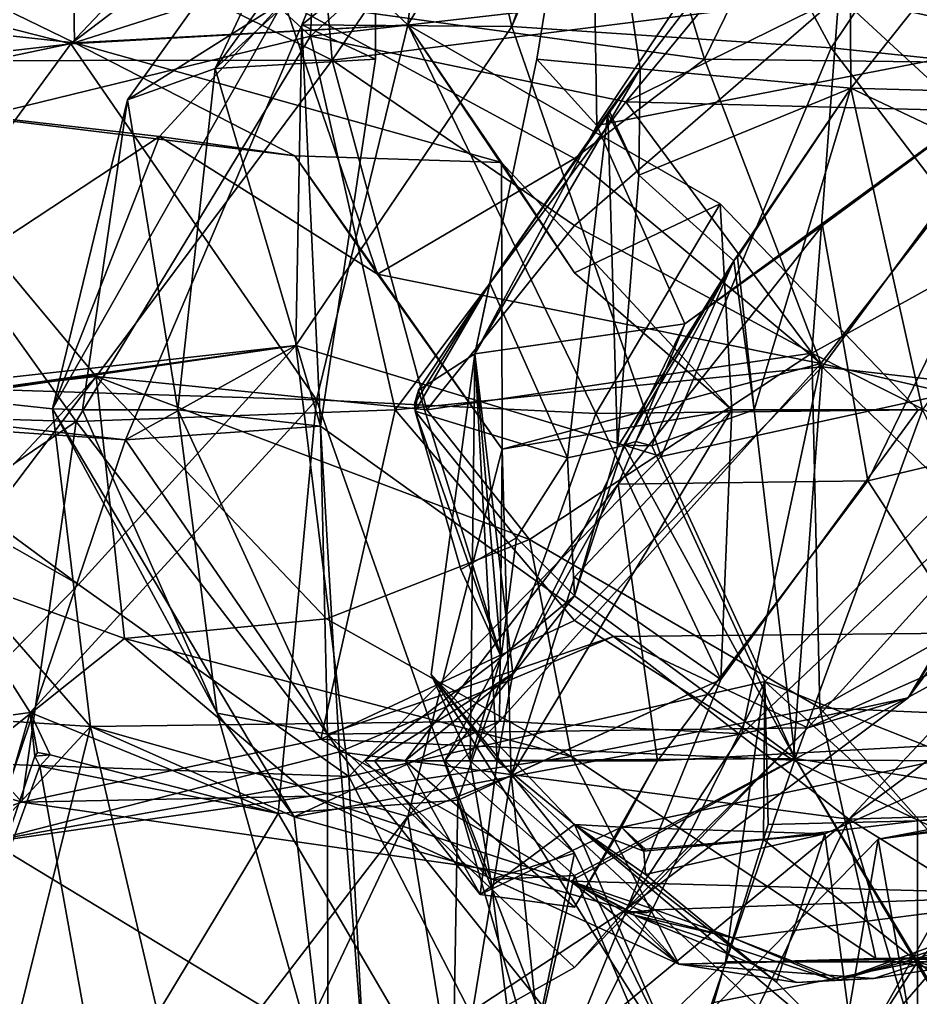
# Model space of a CAD drawing. Extents: x 290083 to 295691, y 4553739 to 4561622.
# Drawn here: x 293974.38 to 294020.14, y 4558752.36 to 4558802.02 of the extents above; entities that cross this region are included whole.
import ezdxf

# ---------------------------------------------------------------- set-up
doc = ezdxf.new("R2010")
doc.units = 0
doc.layers.add('Au_ppm_Pref_-_0_3', color=7, linetype='CONTINUOUS')

msp = doc.modelspace()

# ---------------------------------------------------------------- linework, layer by layer
at = {"layer": 'Au_ppm_Pref_-_0_3'}
for points in [[(294030.363, 4558821.799, 1903.126), (294029.366, 4558800.326, 1906.425), (294016.461, 4558815.319, 1906.435)], [(293976.902, 4558817.831, 1879.187), (293996.24, 4558820.327, 1876.169), (293994.097, 4558801.756, 1876.955)], [(293997.429, 4558807.293, 1870.887), (293994.097, 4558801.756, 1876.955), (293996.24, 4558820.327, 1876.169)], [(293988.574, 4558819.819, 1833.927), (293990.269, 4558799.95, 1831.507), (293977.379, 4558806.369, 1833.133)], [(294002.399, 4558817.839, 1829.362), (293990.269, 4558799.95, 1831.507), (293988.574, 4558819.819, 1833.927)], [(293964.931, 4558819.397, 1833.508), (293977.379, 4558806.369, 1833.133), (293964.91, 4558799.921, 1831.807)], [(294028.623, 4558801.486, 1846.711), (294028.025, 4558818.726, 1852.907), (294016.509, 4558815.76, 1847.192)], [(293977.379, 4558812.044, 1807.484), (293964.032, 4558818.328, 1811.153), (293967.107, 4558795.792, 1808.059)], [(293989.154, 4558801.173, 1804.548), (293989.94, 4558818.413, 1811.376), (293977.379, 4558812.044, 1807.484)], [(293989.94, 4558818.413, 1811.376), (293989.154, 4558801.173, 1804.548), (294002.577, 4558813.276, 1807.073)], [(294015.611, 4558800.573, 1935.651), (294006.325, 4558817.831, 1934.453), (294027.589, 4558818.456, 1936.852)], [(294027.589, 4558818.456, 1936.852), (294038.663, 4558798.163, 1934.81), (294015.611, 4558800.573, 1935.651)], [(293977.177, 4558800.832, 1883.46), (293964.779, 4558806.861, 1879.109), (293976.902, 4558817.831, 1879.187)], [(293977.177, 4558800.832, 1883.46), (293976.902, 4558817.831, 1879.187), (293994.097, 4558801.756, 1876.955)], [(294002.399, 4558817.839, 1829.362), (294015.999, 4558803.228, 1831.182), (293990.269, 4558799.95, 1831.507)], [(293995.507, 4558817.831, 1930.281), (294006.325, 4558817.831, 1934.453), (293999.38, 4558801.669, 1931.277)], [(294003.693, 4558813.835, 1924.684), (293995.507, 4558817.831, 1930.281), (293999.38, 4558801.669, 1931.277)], [(293999.38, 4558801.669, 1931.277), (294006.325, 4558817.831, 1934.453), (294015.611, 4558800.573, 1935.651)], [(294005.132, 4558813.295, 1900.997), (294009.173, 4558800.013, 1897.754), (294017.751, 4558817.601, 1895.022)], [(294017.751, 4558817.601, 1895.022), (294009.173, 4558800.013, 1897.754), (294026.964, 4558799.786, 1894.192)], [(294017.751, 4558817.601, 1895.022), (294026.964, 4558799.786, 1894.192), (294021.915, 4558815.344, 1887.862)], [(294003.378, 4558816.698, 1853.069), (294005.909, 4558799.509, 1858.448), (294000.657, 4558800.013, 1853.069)], [(294003.378, 4558816.698, 1853.069), (294000.657, 4558800.013, 1853.069), (294003.706, 4558796.632, 1848.789)], [(294003.378, 4558816.698, 1853.069), (294016.52, 4558813.402, 1858.166), (294005.909, 4558799.509, 1858.448)], [(294003.378, 4558816.698, 1853.069), (294003.706, 4558796.632, 1848.789), (294016.509, 4558815.76, 1847.192)], [(293992.463, 4558810.824, 1917.238), (293984.326, 4558799.539, 1913.063), (294002.477, 4558816.12, 1912.576)], [(294002.477, 4558816.12, 1912.576), (293984.326, 4558799.539, 1913.063), (293990.695, 4558813.124, 1906.741)], [(294016.509, 4558815.76, 1847.192), (294003.706, 4558796.632, 1848.789), (294028.623, 4558801.486, 1846.711)], [(294029.314, 4558816.008, 1924.832), (294013.255, 4558810.526, 1918.454), (294029.418, 4558801.53, 1918.445)], [(294029.366, 4558800.326, 1906.425), (294024.154, 4558804.446, 1912.463), (294016.461, 4558815.319, 1906.435)], [(294003.693, 4558813.835, 1924.684), (293999.38, 4558801.669, 1931.277), (293988.721, 4558801.755, 1924.331)], [(294003.693, 4558813.835, 1924.684), (293988.721, 4558801.755, 1924.331), (293992.463, 4558810.824, 1917.238)], [(294005.132, 4558813.295, 1900.997), (293987.809, 4558802.958, 1899.522), (294009.173, 4558800.013, 1897.754)], [(294018.843, 4558804.571, 1805.555), (294002.577, 4558813.276, 1807.073), (293989.154, 4558801.173, 1804.548)], [(294016.602, 4558798.535, 1864.549), (294005.909, 4558799.509, 1858.448), (294016.52, 4558813.402, 1858.166)], [(294015.999, 4558803.228, 1831.182), (294027.775, 4558813.569, 1827.891), (294036.862, 4558798.655, 1829.072)], [(294016.602, 4558798.535, 1864.549), (294016.52, 4558813.402, 1858.166), (294027.775, 4558812.587, 1863.2)], [(293979.86, 4558797.934, 1906.111), (293990.695, 4558813.124, 1906.741), (293984.326, 4558799.539, 1913.063)], [(293979.86, 4558797.934, 1906.111), (293987.809, 4558802.958, 1899.522), (293990.695, 4558813.124, 1906.741)], [(294038.103, 4558797.009, 1806.28), (294027.775, 4558812.783, 1807.237), (294018.843, 4558804.571, 1805.555)], [(294040.404, 4558797.866, 1864.517), (294016.602, 4558798.535, 1864.549), (294027.775, 4558812.587, 1863.2)], [(293967.107, 4558795.792, 1808.059), (293989.154, 4558801.173, 1804.548), (293977.379, 4558812.044, 1807.484)], [(293992.463, 4558810.824, 1917.238), (293992.458, 4558800.013, 1918.402), (293984.326, 4558799.539, 1913.063)], [(293992.463, 4558810.824, 1917.238), (293988.721, 4558801.755, 1924.331), (293992.458, 4558800.013, 1918.402)], [(293976.99, 4558800.792, 1871.361), (293997.429, 4558807.293, 1870.887), (293989.978, 4558810.657, 1868.496)], [(293976.99, 4558800.792, 1871.361), (293989.978, 4558810.657, 1868.496), (293984.106, 4558808.317, 1864.948)], [(294013.255, 4558810.526, 1918.454), (294024.154, 4558804.446, 1912.463), (294029.418, 4558801.53, 1918.445)], [(294018.843, 4558804.571, 1805.555), (294005.171, 4558797.845, 1801.561), (294015.176, 4558809.973, 1802.235)], [(294015.176, 4558809.973, 1802.235), (294005.171, 4558797.845, 1801.561), (294024.69, 4558797.336, 1801.962)], [(294018.843, 4558804.571, 1805.555), (294015.176, 4558809.973, 1802.235), (294024.69, 4558797.336, 1801.962)], [(293976.99, 4558800.792, 1871.361), (293984.106, 4558808.317, 1864.948), (293965.335, 4558803.759, 1865.254)], [(293976.99, 4558800.792, 1871.361), (293994.097, 4558801.756, 1876.955), (293997.429, 4558807.293, 1870.887)], [(293977.177, 4558800.832, 1883.46), (293949.327, 4558803.894, 1883.129), (293964.779, 4558806.861, 1879.109)], [(293964.91, 4558799.921, 1831.807), (293977.379, 4558806.369, 1833.133), (293990.269, 4558799.95, 1831.507)], [(294005.171, 4558797.845, 1801.561), (294018.843, 4558804.571, 1805.555), (293989.154, 4558801.173, 1804.548)], [(294024.69, 4558797.336, 1801.962), (294038.103, 4558797.009, 1806.28), (294018.843, 4558804.571, 1805.555)], [(293964.042, 4558798.076, 1888.805), (293949.327, 4558803.894, 1883.129), (293977.177, 4558800.832, 1883.46)], [(293976.99, 4558800.792, 1871.361), (293965.335, 4558803.759, 1865.254), (293952.778, 4558797.99, 1869.931)], [(293979.86, 4558797.934, 1906.111), (293976.051, 4558782.249, 1900.792), (293987.809, 4558802.958, 1899.522)], [(293987.809, 4558802.958, 1899.522), (293976.051, 4558782.249, 1900.792), (293981.492, 4558796.076, 1895.271)], [(293981.492, 4558796.076, 1895.271), (293992.571, 4558789.082, 1893.571), (293987.809, 4558802.958, 1899.522)], [(293992.571, 4558789.082, 1893.571), (294002.577, 4558794.968, 1896.326), (293987.809, 4558802.958, 1899.522)], [(294002.577, 4558794.968, 1896.326), (294009.173, 4558800.013, 1897.754), (293987.809, 4558802.958, 1899.522)], [(294015.999, 4558803.228, 1831.182), (294002.577, 4558791.552, 1832.431), (293990.269, 4558799.95, 1831.507)], [(294002.577, 4558791.552, 1832.431), (294015.999, 4558803.228, 1831.182), (294014.627, 4558785.07, 1832.767)], [(294015.999, 4558803.228, 1831.182), (294027.775, 4558792.347, 1832.696), (294014.627, 4558785.07, 1832.767)], [(294036.862, 4558798.655, 1829.072), (294027.775, 4558792.347, 1832.696), (294015.999, 4558803.228, 1831.182)], [(293976.99, 4558800.792, 1871.361), (293989.459, 4558782.708, 1870.657), (293994.097, 4558801.756, 1876.955)], [(293998.864, 4558794.762, 1882.766), (293977.177, 4558800.832, 1883.46), (293994.097, 4558801.756, 1876.955)], [(293988.42, 4558785.47, 1932.078), (293979.771, 4558780.672, 1925.382), (293988.721, 4558801.755, 1924.331)], [(293988.721, 4558801.755, 1924.331), (293979.771, 4558780.672, 1925.382), (293989.675, 4558781.372, 1918.7)], [(293988.42, 4558785.47, 1932.078), (293988.721, 4558801.755, 1924.331), (293999.38, 4558801.669, 1931.277)], [(293988.721, 4558801.755, 1924.331), (293989.675, 4558781.372, 1918.7), (293992.458, 4558800.013, 1918.402)], [(293989.459, 4558782.708, 1870.657), (294003.659, 4558782.012, 1874.497), (293994.097, 4558801.756, 1876.955)], [(293998.864, 4558794.762, 1882.766), (293994.097, 4558801.756, 1876.955), (294002.577, 4558789.154, 1879.147)], [(294002.577, 4558789.154, 1879.147), (293994.097, 4558801.756, 1876.955), (294009.978, 4558792.661, 1876.827)], [(294009.978, 4558792.661, 1876.827), (293994.097, 4558801.756, 1876.955), (294003.659, 4558782.012, 1874.497)], [(293999.38, 4558801.669, 1931.277), (294006.972, 4558779.822, 1935.411), (293988.42, 4558785.47, 1932.078)], [(294006.972, 4558779.822, 1935.411), (293999.38, 4558801.669, 1931.277), (294015.611, 4558800.573, 1935.651)], [(294008.183, 4558786.573, 1847.13), (294028.623, 4558801.486, 1846.711), (294003.706, 4558796.632, 1848.789)], [(294008.183, 4558786.573, 1847.13), (294015.176, 4558791.556, 1844.01), (294028.623, 4558801.486, 1846.711)], [(294015.176, 4558791.556, 1844.01), (294017.469, 4558778.6, 1844.851), (294028.623, 4558801.486, 1846.711)], [(294017.469, 4558778.6, 1844.851), (294032.669, 4558782.195, 1843.498), (294028.623, 4558801.486, 1846.711)], [(293976.99, 4558800.792, 1871.361), (293952.778, 4558797.99, 1869.931), (293964.336, 4558783.5, 1871.486)], [(293964.042, 4558798.076, 1888.805), (293977.177, 4558800.832, 1883.46), (293988.36, 4558795.094, 1887.829)], [(293976.99, 4558800.792, 1871.361), (293964.336, 4558783.5, 1871.486), (293989.459, 4558782.708, 1870.657)], [(293989.154, 4558801.173, 1804.548), (293967.107, 4558795.792, 1808.059), (293977.264, 4558781.603, 1805.11)], [(293998.864, 4558794.762, 1882.766), (293988.36, 4558795.094, 1887.829), (293977.177, 4558800.832, 1883.46)], [(293993.465, 4558782.195, 1801.259), (293989.154, 4558801.173, 1804.548), (293977.264, 4558781.603, 1805.11)], [(293993.465, 4558782.195, 1801.259), (294005.171, 4558797.845, 1801.561), (293989.154, 4558801.173, 1804.548)], [(294006.972, 4558779.822, 1935.411), (294015.611, 4558800.573, 1935.651), (294027.954, 4558784.415, 1938.538)], [(294038.663, 4558798.163, 1934.81), (294027.954, 4558784.415, 1938.538), (294015.611, 4558800.573, 1935.651)], [(293964.91, 4558799.921, 1831.807), (293978.275, 4558783.893, 1829.017), (293952.726, 4558781.037, 1829.916)], [(293978.275, 4558783.893, 1829.017), (293964.91, 4558799.921, 1831.807), (293990.269, 4558799.95, 1831.507)], [(293990.269, 4558799.95, 1831.507), (293995.068, 4558782.195, 1832.852), (293978.275, 4558783.893, 1829.017)], [(293992.458, 4558800.013, 1918.402), (293989.675, 4558781.372, 1918.7), (293984.326, 4558799.539, 1913.063)], [(294002.577, 4558791.552, 1832.431), (293995.068, 4558782.195, 1832.852), (293990.269, 4558799.95, 1831.507)], [(294005.909, 4558799.509, 1858.448), (293997.513, 4558785.051, 1853.566), (294000.657, 4558800.013, 1853.069)], [(294003.706, 4558796.632, 1848.789), (294000.657, 4558800.013, 1853.069), (293997.513, 4558785.051, 1853.566)], [(294015.078, 4558784.545, 1894.942), (294009.173, 4558800.013, 1897.754), (294002.577, 4558794.968, 1896.326)], [(294015.078, 4558784.545, 1894.942), (294026.964, 4558799.786, 1894.192), (294009.173, 4558800.013, 1897.754)], [(294015.078, 4558784.545, 1894.942), (294027.89, 4558781.586, 1900.284), (294026.964, 4558799.786, 1894.192)], [(293979.86, 4558797.934, 1906.111), (293984.326, 4558799.539, 1913.063), (293982.423, 4558782.195, 1911.727)], [(293989.675, 4558781.372, 1918.7), (293982.423, 4558782.195, 1911.727), (293984.326, 4558799.539, 1913.063)], [(294005.909, 4558799.509, 1858.448), (293998.273, 4558788.636, 1857.822), (293997.513, 4558785.051, 1853.566)], [(294005.909, 4558799.509, 1858.448), (294004.268, 4558797.287, 1858.507), (293998.273, 4558788.636, 1857.822)], [(294005.909, 4558799.509, 1858.448), (294004.337, 4558797.388, 1858.517), (294004.268, 4558797.287, 1858.507)], [(294004.337, 4558797.388, 1858.517), (294005.909, 4558799.509, 1858.448), (294005.832, 4558794.114, 1860.416)], [(294016.602, 4558798.535, 1864.549), (294005.832, 4558794.114, 1860.416), (294005.909, 4558799.509, 1858.448)], [(294016.602, 4558798.535, 1864.549), (294010.664, 4558789.767, 1864.627), (294005.832, 4558794.114, 1860.416)], [(294016.602, 4558798.535, 1864.549), (294010.855, 4558789.951, 1864.661), (294010.664, 4558789.767, 1864.627)], [(294010.855, 4558789.951, 1864.661), (294016.602, 4558798.535, 1864.549), (294011.698, 4558782.195, 1866.306)], [(294011.698, 4558782.195, 1866.306), (294016.602, 4558798.535, 1864.549), (294020.254, 4558782.195, 1868.494)], [(294020.254, 4558782.195, 1868.494), (294016.602, 4558798.535, 1864.549), (294027.775, 4558793.234, 1868.628)], [(294040.404, 4558797.866, 1864.517), (294027.775, 4558793.234, 1868.628), (294016.602, 4558798.535, 1864.549)], [(293964.042, 4558798.076, 1888.805), (293981.492, 4558796.076, 1895.271), (293962.679, 4558783.685, 1895.039)], [(293964.042, 4558798.076, 1888.805), (293988.36, 4558795.094, 1887.829), (293981.492, 4558796.076, 1895.271)], [(293979.86, 4558797.934, 1906.111), (293977.583, 4558782.195, 1906.523), (293976.051, 4558782.249, 1900.792)], [(293979.86, 4558797.934, 1906.111), (293982.423, 4558782.195, 1911.727), (293977.583, 4558782.195, 1906.523)], [(294015.158, 4558784.379, 1801.169), (294005.171, 4558797.845, 1801.561), (293993.465, 4558782.195, 1801.259)], [(294015.158, 4558784.379, 1801.169), (294024.69, 4558797.336, 1801.962), (294005.171, 4558797.845, 1801.561)], [(294002.218, 4558779.754, 1862.788), (293998.273, 4558788.636, 1857.822), (294004.268, 4558797.287, 1858.507)], [(294002.218, 4558779.754, 1862.788), (294004.268, 4558797.287, 1858.507), (294004.755, 4558780.311, 1864.039)], [(294004.337, 4558797.388, 1858.517), (294005.832, 4558794.114, 1860.416), (294004.268, 4558797.287, 1858.507)], [(294005.832, 4558794.114, 1860.416), (294004.755, 4558780.311, 1864.039), (294004.268, 4558797.287, 1858.507)], [(294034.173, 4558782.195, 1802.539), (294024.69, 4558797.336, 1801.962), (294015.158, 4558784.379, 1801.169)], [(293997.513, 4558785.051, 1853.566), (294008.183, 4558786.573, 1847.13), (294003.706, 4558796.632, 1848.789)], [(293967.107, 4558795.792, 1808.059), (293957.453, 4558782.195, 1810.29), (293977.264, 4558781.603, 1805.11)], [(293981.492, 4558796.076, 1895.271), (293976.051, 4558782.249, 1900.792), (293962.679, 4558783.685, 1895.039)], [(293981.492, 4558796.076, 1895.271), (293988.36, 4558795.094, 1887.829), (293992.571, 4558789.082, 1893.571)], [(293998.891, 4558780.202, 1889.082), (293992.571, 4558789.082, 1893.571), (293988.36, 4558795.094, 1887.829)], [(293998.891, 4558780.202, 1889.082), (293988.36, 4558795.094, 1887.829), (293998.864, 4558794.762, 1882.766)], [(294002.577, 4558794.968, 1896.326), (293992.571, 4558789.082, 1893.571), (294015.078, 4558784.545, 1894.942)], [(293998.891, 4558780.202, 1889.082), (293998.864, 4558794.762, 1882.766), (294010.56, 4558782.195, 1881.536)], [(294010.56, 4558782.195, 1881.536), (293998.864, 4558794.762, 1882.766), (294002.577, 4558789.154, 1879.147)], [(294010.664, 4558789.767, 1864.627), (294004.755, 4558780.311, 1864.039), (294005.832, 4558794.114, 1860.416)], [(294002.577, 4558789.154, 1879.147), (294009.978, 4558792.661, 1876.827), (294010.56, 4558782.195, 1881.536)], [(294003.659, 4558782.012, 1874.497), (294020.034, 4558782.195, 1876.827), (294009.978, 4558792.661, 1876.827)], [(294010.56, 4558782.195, 1881.536), (294009.978, 4558792.661, 1876.827), (294020.034, 4558782.195, 1876.827)], [(294031.741, 4558776.453, 1831.179), (294014.627, 4558785.07, 1832.767), (294027.775, 4558792.347, 1832.696)], [(294014.627, 4558785.07, 1832.767), (293995.068, 4558782.195, 1832.852), (294002.577, 4558791.552, 1832.431)], [(294008.183, 4558786.573, 1847.13), (294004.792, 4558778.429, 1843.49), (294015.176, 4558791.556, 1844.01)], [(294015.176, 4558791.556, 1844.01), (294004.792, 4558778.429, 1843.49), (294017.469, 4558778.6, 1844.851)], [(294010.664, 4558789.767, 1864.627), (294010.855, 4558789.951, 1864.661), (294011.698, 4558782.195, 1866.306)], [(294010.664, 4558789.767, 1864.627), (294005.076, 4558780.404, 1864.201), (294004.755, 4558780.311, 1864.039)], [(294005.68, 4558780.597, 1864.5), (294005.076, 4558780.404, 1864.201), (294010.664, 4558789.767, 1864.627)], [(294006.498, 4558780.372, 1864.822), (294005.68, 4558780.597, 1864.5), (294010.664, 4558789.767, 1864.627)], [(294011.698, 4558782.195, 1866.306), (294006.498, 4558780.372, 1864.822), (294010.664, 4558789.767, 1864.627)], [(293998.891, 4558780.202, 1889.082), (294015.078, 4558784.545, 1894.942), (293992.571, 4558789.082, 1893.571)], [(293998.273, 4558788.636, 1857.822), (293994.447, 4558782.505, 1857.574), (293994.639, 4558783.202, 1857.089)], [(293994.447, 4558782.505, 1857.574), (293998.273, 4558788.636, 1857.822), (293994.479, 4558782.126, 1857.709)], [(293994.479, 4558782.126, 1857.709), (293998.273, 4558788.636, 1857.822), (294002.218, 4558779.754, 1862.788)], [(293997.513, 4558785.051, 1853.566), (293998.273, 4558788.636, 1857.822), (293994.639, 4558783.202, 1857.089)], [(294008.183, 4558786.573, 1847.13), (293997.513, 4558785.051, 1853.566), (293999.439, 4558768.815, 1847.13)], [(294004.792, 4558778.429, 1843.49), (294008.183, 4558786.573, 1847.13), (293999.439, 4558768.815, 1847.13)], [(293965.277, 4558782.899, 1930.281), (293988.42, 4558785.47, 1932.078), (293965.336, 4558782.195, 1930.543)], [(293988.42, 4558785.47, 1932.078), (293965.277, 4558782.899, 1930.281), (293966.258, 4558782.195, 1929.583)], [(293988.42, 4558785.47, 1932.078), (293977.379, 4558773.323, 1933.263), (293965.336, 4558782.195, 1930.543)], [(293988.42, 4558785.47, 1932.078), (293966.258, 4558782.195, 1929.583), (293979.771, 4558780.672, 1925.382)], [(293991.104, 4558763.573, 1935.715), (293977.379, 4558773.323, 1933.263), (293988.42, 4558785.47, 1932.078)], [(293988.42, 4558785.47, 1932.078), (294006.972, 4558779.822, 1935.411), (293991.104, 4558763.573, 1935.715)], [(293994.639, 4558783.202, 1857.089), (293998.838, 4558769.664, 1859.009), (293997.513, 4558785.051, 1853.566)], [(294000.284, 4558775.609, 1830.426), (293995.068, 4558782.195, 1832.852), (294014.627, 4558785.07, 1832.767)], [(293997.263, 4558764.377, 1856.504), (293995.282, 4558768.757, 1853.069), (293997.513, 4558785.051, 1853.566)], [(293998.65, 4558764.377, 1848.981), (293997.513, 4558785.051, 1853.566), (293995.282, 4558768.757, 1853.069)], [(293997.263, 4558764.377, 1856.504), (293997.513, 4558785.051, 1853.566), (293998.838, 4558769.664, 1859.009)], [(293998.65, 4558764.377, 1848.981), (293999.439, 4558768.815, 1847.13), (293997.513, 4558785.051, 1853.566)], [(294015.033, 4558767.061, 1829.145), (294000.284, 4558775.609, 1830.426), (294014.627, 4558785.07, 1832.767)], [(294015.033, 4558767.061, 1829.145), (294014.627, 4558785.07, 1832.767), (294031.741, 4558776.453, 1831.179)], [(294015.158, 4558784.379, 1801.169), (293993.465, 4558782.195, 1801.259), (294002.577, 4558771.497, 1801.989)], [(294011.075, 4558765.74, 1901.312), (294015.078, 4558784.545, 1894.942), (293998.755, 4558766.383, 1894.965)], [(293998.891, 4558780.202, 1889.082), (293998.755, 4558766.383, 1894.965), (294015.078, 4558784.545, 1894.942)], [(294002.577, 4558771.497, 1801.989), (294013.681, 4558764.408, 1804.954), (294015.158, 4558784.379, 1801.169)], [(294006.972, 4558779.822, 1935.411), (294027.954, 4558784.415, 1938.538), (294012.236, 4558768.405, 1938.949)], [(294011.075, 4558765.74, 1901.312), (294027.89, 4558781.586, 1900.284), (294015.078, 4558784.545, 1894.942)], [(294012.236, 4558768.405, 1938.949), (294027.954, 4558784.415, 1938.538), (294027.728, 4558762.22, 1941.203)], [(294027.775, 4558772.111, 1802.194), (294015.158, 4558784.379, 1801.169), (294013.681, 4558764.408, 1804.954)], [(294034.173, 4558782.195, 1802.539), (294015.158, 4558784.379, 1801.169), (294027.775, 4558772.111, 1802.194)], [(293978.275, 4558783.893, 1829.017), (293964.779, 4558769.552, 1827.587), (293952.726, 4558781.037, 1829.916)], [(293970.672, 4558773.861, 1823.373), (293964.779, 4558769.552, 1827.587), (293978.275, 4558783.893, 1829.017)], [(293979.709, 4558770.593, 1822.399), (293970.672, 4558773.861, 1823.373), (293978.275, 4558783.893, 1829.017)], [(293979.709, 4558770.593, 1822.399), (293978.275, 4558783.893, 1829.017), (293989.978, 4558771.58, 1826.911)], [(294000.284, 4558775.609, 1830.426), (293978.275, 4558783.893, 1829.017), (293995.068, 4558782.195, 1832.852)], [(293978.275, 4558783.893, 1829.017), (294000.284, 4558775.609, 1830.426), (293989.978, 4558771.58, 1826.911)], [(293977.991, 4558766.121, 1894.786), (293953.97, 4558767.676, 1892.701), (293962.679, 4558783.685, 1895.039)], [(293957.063, 4558764.377, 1873.189), (293974.922, 4558766.833, 1869.67), (293964.336, 4558783.5, 1871.486)], [(293977.991, 4558766.121, 1894.786), (293962.679, 4558783.685, 1895.039), (293976.051, 4558782.249, 1900.792)], [(293964.336, 4558783.5, 1871.486), (293974.922, 4558766.833, 1869.67), (293989.459, 4558782.708, 1870.657)], [(293994.639, 4558783.202, 1857.089), (293994.447, 4558782.505, 1857.574), (293994.479, 4558782.126, 1857.709)], [(293998.838, 4558769.664, 1859.009), (293994.639, 4558783.202, 1857.089), (293994.479, 4558782.126, 1857.709)], [(293987.516, 4558761.701, 1867), (293989.459, 4558782.708, 1870.657), (293974.922, 4558766.833, 1869.67)], [(293996.641, 4558762.384, 1871.318), (293989.459, 4558782.708, 1870.657), (293987.516, 4558761.701, 1867)], [(293989.459, 4558782.708, 1870.657), (293996.641, 4558762.384, 1871.318), (294003.659, 4558782.012, 1874.497)], [(293964.779, 4558773.149, 1808.479), (293977.264, 4558781.603, 1805.11), (293957.453, 4558782.195, 1810.29)], [(293977.379, 4558773.323, 1933.263), (293964.779, 4558780.513, 1930.841), (293965.336, 4558782.195, 1930.543)], [(293964.779, 4558781.701, 1930.116), (293979.771, 4558780.672, 1925.382), (293966.258, 4558782.195, 1929.583)], [(293977.991, 4558766.121, 1894.786), (293976.051, 4558782.249, 1900.792), (293988.323, 4558761.533, 1900.765)], [(293988.323, 4558761.533, 1900.765), (293976.051, 4558782.249, 1900.792), (293984.414, 4558766.798, 1906.523)], [(293984.414, 4558766.798, 1906.523), (293976.051, 4558782.249, 1900.792), (293977.583, 4558782.195, 1906.523)], [(293989.694, 4558765.472, 1806.477), (293993.465, 4558782.195, 1801.259), (293977.264, 4558781.603, 1805.11)], [(293982.423, 4558782.195, 1911.727), (293984.414, 4558766.798, 1906.523), (293977.583, 4558782.195, 1906.523)], [(293990.029, 4558765.726, 1912.873), (293982.423, 4558782.195, 1911.727), (293989.675, 4558781.372, 1918.7)], [(293990.029, 4558765.726, 1912.873), (293984.414, 4558766.798, 1906.523), (293982.423, 4558782.195, 1911.727)], [(294002.577, 4558771.497, 1801.989), (293993.465, 4558782.195, 1801.259), (293989.694, 4558765.472, 1806.477)], [(293994.479, 4558782.126, 1857.709), (293996.804, 4558774.086, 1859.009), (293998.838, 4558769.664, 1859.009)], [(294002.218, 4558779.754, 1862.788), (293999.619, 4558775.693, 1860.932), (293994.479, 4558782.126, 1857.709)], [(293996.804, 4558774.086, 1859.009), (293994.479, 4558782.126, 1857.709), (293999.619, 4558775.693, 1860.932)], [(294010.012, 4558768.505, 1876.827), (294003.659, 4558782.012, 1874.497), (293996.641, 4558762.384, 1871.318)], [(293998.891, 4558780.202, 1889.082), (294010.56, 4558782.195, 1881.536), (293999.358, 4558763.638, 1882.445)], [(294002.577, 4558773.7, 1879.658), (293999.358, 4558763.638, 1882.445), (294010.56, 4558782.195, 1881.536)], [(294002.577, 4558773.7, 1879.658), (294010.56, 4558782.195, 1881.536), (294010.012, 4558768.505, 1876.827)], [(294003.659, 4558782.012, 1874.497), (294010.012, 4558768.505, 1876.827), (294020.034, 4558782.195, 1876.827)], [(294011.698, 4558782.195, 1866.306), (294013.781, 4558764.495, 1865.342), (294006.498, 4558780.372, 1864.822)], [(294010.012, 4558768.505, 1876.827), (294010.56, 4558782.195, 1881.536), (294020.034, 4558782.195, 1876.827)], [(294020.254, 4558782.195, 1868.494), (294013.781, 4558764.495, 1865.342), (294011.698, 4558782.195, 1866.306)], [(294020.254, 4558782.195, 1868.494), (294029.942, 4558761.949, 1870.675), (294013.781, 4558764.495, 1865.342)], [(294026.042, 4558765.444, 1847.243), (294032.669, 4558782.195, 1843.498), (294017.469, 4558778.6, 1844.851)], [(294019.522, 4558767.569, 1906.523), (294028.075, 4558781.126, 1912.612), (294030.483, 4558782.195, 1906.523)], [(294030.483, 4558782.195, 1906.523), (294027.89, 4558781.586, 1900.284), (294019.522, 4558767.569, 1906.523)], [(293964.779, 4558781.701, 1930.116), (293972.857, 4558760.289, 1929.885), (293979.771, 4558780.672, 1925.382)], [(293977.264, 4558781.603, 1805.11), (293964.779, 4558773.149, 1808.479), (293974.503, 4558762.281, 1811.107)], [(293974.503, 4558762.281, 1811.107), (293989.694, 4558765.472, 1806.477), (293977.264, 4558781.603, 1805.11)], [(294011.075, 4558765.74, 1901.312), (294019.522, 4558767.569, 1906.523), (294027.89, 4558781.586, 1900.284)], [(293990.633, 4558764.827, 1924.56), (293989.675, 4558781.372, 1918.7), (293979.771, 4558780.672, 1925.382)], [(293990.633, 4558764.827, 1924.56), (294004.55, 4558770.695, 1918.492), (293989.675, 4558781.372, 1918.7)], [(293990.029, 4558765.726, 1912.873), (293989.675, 4558781.372, 1918.7), (294004.55, 4558770.695, 1918.492)], [(294014.432, 4558766.052, 1912.39), (294025.374, 4558770.888, 1919.44), (294028.075, 4558781.126, 1912.612)], [(294014.432, 4558766.052, 1912.39), (294028.075, 4558781.126, 1912.612), (294019.522, 4558767.569, 1906.523)], [(293977.379, 4558773.323, 1933.263), (293968.627, 4558764.377, 1934.406), (293964.779, 4558780.513, 1930.841)], [(293990.633, 4558764.827, 1924.56), (293979.771, 4558780.672, 1925.382), (293972.857, 4558760.289, 1929.885)], [(294002.577, 4558772.755, 1861.801), (294004.755, 4558780.311, 1864.039), (294005.076, 4558780.404, 1864.201)], [(294005.076, 4558780.404, 1864.201), (294013.781, 4558764.495, 1865.342), (294002.577, 4558772.755, 1861.801)], [(294005.076, 4558780.404, 1864.201), (294005.68, 4558780.597, 1864.5), (294006.498, 4558780.372, 1864.822)], [(294005.076, 4558780.404, 1864.201), (294006.498, 4558780.372, 1864.822), (294013.781, 4558764.495, 1865.342)], [(293998.891, 4558780.202, 1889.082), (293994.097, 4558761.557, 1888.631), (293998.755, 4558766.383, 1894.965)], [(293998.891, 4558780.202, 1889.082), (293999.358, 4558763.638, 1882.445), (293994.097, 4558761.557, 1888.631)], [(294002.577, 4558772.755, 1861.801), (294002.218, 4558779.754, 1862.788), (294004.755, 4558780.311, 1864.039)], [(294006.972, 4558779.822, 1935.411), (294012.236, 4558768.405, 1938.949), (293991.104, 4558763.573, 1935.715)], [(293999.619, 4558775.693, 1860.932), (294002.218, 4558779.754, 1862.788), (294002.577, 4558772.755, 1861.801)], [(293999.439, 4558768.815, 1847.13), (293993.972, 4558764.377, 1843.073), (294004.792, 4558778.429, 1843.49)], [(294004.792, 4558778.429, 1843.49), (293993.972, 4558764.377, 1843.073), (294006.782, 4558764.377, 1845.148)], [(294006.782, 4558764.377, 1845.148), (294017.469, 4558778.6, 1844.851), (294004.792, 4558778.429, 1843.49)], [(294026.042, 4558765.444, 1847.243), (294017.469, 4558778.6, 1844.851), (294006.782, 4558764.377, 1845.148)], [(294031.741, 4558776.453, 1831.179), (294039.078, 4558766.026, 1828.151), (294015.033, 4558767.061, 1829.145)], [(293989.978, 4558771.58, 1826.911), (294000.284, 4558775.609, 1830.426), (294002.42, 4558764.591, 1823.323)], [(293996.804, 4558774.086, 1859.009), (293999.619, 4558775.693, 1860.932), (293998.838, 4558769.664, 1859.009)], [(294002.577, 4558772.755, 1861.801), (293998.838, 4558769.664, 1859.009), (293999.619, 4558775.693, 1860.932)], [(294015.033, 4558767.061, 1829.145), (294002.42, 4558764.591, 1823.323), (294000.284, 4558775.609, 1830.426)], [(294033.519, 4558774.073, 1924.341), (294016.5, 4558761.407, 1923.247), (294035.097, 4558761.987, 1929.362)], [(294033.519, 4558774.073, 1924.341), (294025.374, 4558770.888, 1919.44), (294016.5, 4558761.407, 1923.247)], [(293970.672, 4558773.861, 1823.373), (293979.709, 4558770.593, 1822.399), (293965.383, 4558759.18, 1817.816)], [(293999.358, 4558763.638, 1882.445), (294002.577, 4558773.7, 1879.658), (294010.012, 4558768.505, 1876.827)], [(293964.779, 4558773.149, 1808.479), (293955.09, 4558768.211, 1812.718), (293974.503, 4558762.281, 1811.107)], [(293991.104, 4558763.573, 1935.715), (293968.627, 4558764.377, 1934.406), (293977.379, 4558773.323, 1933.263)], [(294002.577, 4558772.755, 1861.801), (294013.781, 4558764.495, 1865.342), (293995.992, 4558764.377, 1862.113)], [(293995.992, 4558764.377, 1862.113), (293998.838, 4558769.664, 1859.009), (294002.577, 4558772.755, 1861.801)], [(294040.455, 4558764.33, 1805.522), (294027.775, 4558772.111, 1802.194), (294013.681, 4558764.408, 1804.954)], [(293979.709, 4558770.593, 1822.399), (293989.978, 4558771.58, 1826.911), (294002.42, 4558764.591, 1823.323)], [(293989.694, 4558765.472, 1806.477), (294013.681, 4558764.408, 1804.954), (294002.577, 4558771.497, 1801.989)], [(293979.709, 4558770.593, 1822.399), (293989.175, 4558762.577, 1817.666), (293965.383, 4558759.18, 1817.816)], [(293989.175, 4558762.577, 1817.666), (293979.709, 4558770.593, 1822.399), (294002.42, 4558764.591, 1823.323)], [(293990.029, 4558765.726, 1912.873), (294004.55, 4558770.695, 1918.492), (294014.432, 4558766.052, 1912.39)], [(293990.633, 4558764.827, 1924.56), (294016.5, 4558761.407, 1923.247), (294004.55, 4558770.695, 1918.492)], [(294025.374, 4558770.888, 1919.44), (294004.55, 4558770.695, 1918.492), (294016.5, 4558761.407, 1923.247)], [(294004.55, 4558770.695, 1918.492), (294025.374, 4558770.888, 1919.44), (294014.432, 4558766.052, 1912.39)], [(293995.992, 4558764.377, 1862.113), (293991.909, 4558764.377, 1859.009), (293998.838, 4558769.664, 1859.009)], [(293998.838, 4558769.664, 1859.009), (293991.909, 4558764.377, 1859.009), (293997.263, 4558764.377, 1856.504)], [(293992.414, 4558764.377, 1847.13), (293999.439, 4558768.815, 1847.13), (293998.65, 4558764.377, 1848.981)], [(293999.439, 4558768.815, 1847.13), (293992.414, 4558764.377, 1847.13), (293993.972, 4558764.377, 1843.073)], [(293995.282, 4558768.757, 1853.069), (293997.263, 4558764.377, 1856.504), (294002.577, 4558759.684, 1857.445)], [(293995.282, 4558768.757, 1853.069), (294002.577, 4558759.684, 1857.445), (294008.109, 4558748.354, 1854.018)], [(293995.282, 4558768.757, 1853.069), (294008.109, 4558748.354, 1854.018), (294002.577, 4558761.14, 1848.209)], [(293995.282, 4558768.757, 1853.069), (294002.577, 4558761.14, 1848.209), (293998.65, 4558764.377, 1848.981)], [(294010.012, 4558768.505, 1876.827), (293996.641, 4558762.384, 1871.318), (294001.126, 4558746.845, 1876.868)], [(293999.358, 4558763.638, 1882.445), (294010.012, 4558768.505, 1876.827), (294001.126, 4558746.845, 1876.868)], [(293955.09, 4558768.211, 1812.718), (293965.383, 4558759.18, 1817.816), (293974.503, 4558762.281, 1811.107)], [(293991.104, 4558763.573, 1935.715), (294012.236, 4558768.405, 1938.949), (294000.67, 4558744.99, 1936.165)], [(294000.67, 4558744.99, 1936.165), (294012.236, 4558768.405, 1938.949), (294010.24, 4558754.17, 1941.603)], [(294010.24, 4558754.17, 1941.603), (294012.236, 4558768.405, 1938.949), (294012.166, 4558760.388, 1941.354)], [(294012.166, 4558760.388, 1941.354), (294012.236, 4558768.405, 1938.949), (294012.409, 4558761.142, 1941.332)], [(294012.409, 4558761.142, 1941.332), (294012.236, 4558768.405, 1938.949), (294020, 4558761.326, 1941.382)], [(294020, 4558761.326, 1941.382), (294012.236, 4558768.405, 1938.949), (294027.728, 4558762.22, 1941.203)], [(293977.991, 4558766.121, 1894.786), (293966.433, 4558753.665, 1893.11), (293953.97, 4558767.676, 1892.701)], [(294011.075, 4558765.74, 1901.312), (294005.177, 4558756.828, 1905.233), (294019.522, 4558767.569, 1906.523)], [(294014.432, 4558766.052, 1912.39), (294019.522, 4558767.569, 1906.523), (294005.177, 4558756.828, 1905.233)], [(294017.884, 4558754.333, 1822.058), (294002.42, 4558764.591, 1823.323), (294015.033, 4558767.061, 1829.145)], [(294039.078, 4558766.026, 1828.151), (294027.775, 4558752.654, 1827.28), (294015.033, 4558767.061, 1829.145)], [(294017.884, 4558754.333, 1822.058), (294015.033, 4558767.061, 1829.145), (294027.775, 4558752.654, 1827.28)], [(293969.223, 4558747.082, 1871.305), (293974.922, 4558766.833, 1869.67), (293957.063, 4558764.377, 1873.189)], [(293974.922, 4558766.833, 1869.67), (293969.223, 4558747.082, 1871.305), (293975.15, 4558764.617, 1869.438)], [(293974.922, 4558766.833, 1869.67), (293975.15, 4558764.617, 1869.438), (293975.288, 4558764.799, 1869.382)], [(293974.922, 4558766.833, 1869.67), (293975.941, 4558764.684, 1869.26), (293987.516, 4558761.701, 1867)], [(293974.922, 4558766.833, 1869.67), (293975.288, 4558764.799, 1869.382), (293975.941, 4558764.684, 1869.26)], [(293990.029, 4558765.726, 1912.873), (293990.044, 4558746.839, 1906.461), (293984.414, 4558766.798, 1906.523)], [(293990.044, 4558746.839, 1906.461), (293988.323, 4558761.533, 1900.765), (293984.414, 4558766.798, 1906.523)], [(293966.433, 4558753.665, 1893.11), (293977.991, 4558766.121, 1894.786), (293973.126, 4558746.559, 1890.71)], [(293982.566, 4558746.559, 1891.151), (293973.126, 4558746.559, 1890.71), (293977.991, 4558766.121, 1894.786)], [(293988.323, 4558761.533, 1900.765), (293998.755, 4558766.383, 1894.965), (293977.991, 4558766.121, 1894.786)], [(293994.097, 4558761.557, 1888.631), (293977.991, 4558766.121, 1894.786), (293998.755, 4558766.383, 1894.965)], [(293994.097, 4558761.557, 1888.631), (293982.566, 4558746.559, 1891.151), (293977.991, 4558766.121, 1894.786)], [(294011.075, 4558765.74, 1901.312), (293998.755, 4558766.383, 1894.965), (293988.323, 4558761.533, 1900.765)], [(293990.029, 4558765.726, 1912.873), (294014.432, 4558766.052, 1912.39), (294002.577, 4558753.888, 1910.02)], [(294014.432, 4558766.052, 1912.39), (294005.177, 4558756.828, 1905.233), (294002.577, 4558753.888, 1910.02)], [(294011.075, 4558765.74, 1901.312), (293988.323, 4558761.533, 1900.765), (294005.177, 4558756.828, 1905.233)], [(293990.029, 4558765.726, 1912.873), (294002.577, 4558753.888, 1910.02), (293990.044, 4558746.839, 1906.461)], [(293989.694, 4558765.472, 1806.477), (293974.503, 4558762.281, 1811.107), (294002.365, 4558758.261, 1811.254)], [(293989.694, 4558765.472, 1806.477), (294002.365, 4558758.261, 1811.254), (294013.681, 4558764.408, 1804.954)], [(294004.961, 4558761.006, 1847.13), (294015.281, 4558760.677, 1847.459), (294026.042, 4558765.444, 1847.243)], [(294026.042, 4558765.444, 1847.243), (294006.782, 4558764.377, 1845.148), (294004.961, 4558761.006, 1847.13)], [(294015.281, 4558760.677, 1847.459), (294016.804, 4558749.158, 1848.764), (294026.042, 4558765.444, 1847.243)], [(294041.386, 4558746.773, 1848.119), (294026.042, 4558765.444, 1847.243), (294016.804, 4558749.158, 1848.764)], [(293969.223, 4558747.082, 1871.305), (293975.412, 4558764.107, 1869.284), (293975.15, 4558764.617, 1869.438)], [(293990.633, 4558764.827, 1924.56), (293972.857, 4558760.289, 1929.885), (293991.912, 4558748.755, 1930.281)], [(293975.15, 4558764.617, 1869.438), (293975.941, 4558764.684, 1869.26), (293975.288, 4558764.799, 1869.382)], [(293975.15, 4558764.617, 1869.438), (293975.412, 4558764.107, 1869.284), (293975.941, 4558764.684, 1869.26)], [(293975.941, 4558764.684, 1869.26), (293975.412, 4558764.107, 1869.284), (293987.516, 4558761.701, 1867)], [(294002.42, 4558764.591, 1823.323), (294007.873, 4558754.048, 1817.433), (293989.175, 4558762.577, 1817.666)], [(293990.633, 4558764.827, 1924.56), (293991.912, 4558748.755, 1930.281), (294002.577, 4558749.9, 1925.455)], [(293990.633, 4558764.827, 1924.56), (294002.577, 4558749.9, 1925.455), (294016.5, 4558761.407, 1923.247)], [(294002.42, 4558764.591, 1823.323), (294017.884, 4558754.333, 1822.058), (294007.873, 4558754.048, 1817.433)], [(293991.104, 4558763.573, 1935.715), (293972.857, 4558760.289, 1929.885), (293968.627, 4558764.377, 1934.406)], [(293975.412, 4558764.107, 1869.284), (293969.223, 4558747.082, 1871.305), (293978.525, 4558746.792, 1866.835)], [(293975.412, 4558764.107, 1869.284), (293978.525, 4558746.792, 1866.835), (293987.516, 4558761.701, 1867)], [(293995.992, 4558764.377, 1862.113), (293998.314, 4558758.348, 1859.009), (293991.909, 4558764.377, 1859.009)], [(293991.909, 4558764.377, 1859.009), (293998.314, 4558758.348, 1859.009), (293997.263, 4558764.377, 1856.504)], [(293997.772, 4558757.581, 1847.13), (293992.414, 4558764.377, 1847.13), (293998.65, 4558764.377, 1848.981)], [(293992.414, 4558764.377, 1847.13), (293997.772, 4558757.581, 1847.13), (293993.972, 4558764.377, 1843.073)], [(293997.772, 4558757.581, 1847.13), (294002.577, 4558756.954, 1844.656), (293993.972, 4558764.377, 1843.073)], [(294006.782, 4558764.377, 1845.148), (293993.972, 4558764.377, 1843.073), (294002.577, 4558756.954, 1844.656)], [(293995.992, 4558764.377, 1862.113), (294013.781, 4558764.495, 1865.342), (294002.577, 4558758.554, 1860.949)], [(294002.577, 4558758.554, 1860.949), (293998.314, 4558758.348, 1859.009), (293995.992, 4558764.377, 1862.113)], [(293998.314, 4558758.348, 1859.009), (294002.577, 4558759.684, 1857.445), (293997.263, 4558764.377, 1856.504)], [(293997.772, 4558757.581, 1847.13), (293998.65, 4558764.377, 1848.981), (294002.577, 4558761.14, 1848.209)], [(294002.365, 4558758.261, 1811.254), (294027.882, 4558757.568, 1811.187), (294013.681, 4558764.408, 1804.954)], [(294013.781, 4558764.495, 1865.342), (294007.663, 4558746.559, 1862.55), (294002.577, 4558758.554, 1860.949)], [(294004.961, 4558761.006, 1847.13), (294006.782, 4558764.377, 1845.148), (294002.577, 4558756.954, 1844.656)], [(294013.781, 4558764.495, 1865.342), (294025.559, 4558744.644, 1865.961), (294007.663, 4558746.559, 1862.55)], [(294040.455, 4558764.33, 1805.522), (294013.681, 4558764.408, 1804.954), (294027.882, 4558757.568, 1811.187)], [(294013.781, 4558764.495, 1865.342), (294025.954, 4558744.254, 1866.006), (294025.559, 4558744.644, 1865.961)], [(294025.954, 4558744.254, 1866.006), (294013.781, 4558764.495, 1865.342), (294029.942, 4558761.949, 1870.675)], [(294038.884, 4558764.377, 1876.827), (294027.775, 4558761.872, 1881.931), (294017.994, 4558760.391, 1876.827)], [(294038.884, 4558764.377, 1876.827), (294017.994, 4558760.391, 1876.827), (294029.942, 4558761.949, 1870.675)], [(293991.104, 4558763.573, 1935.715), (293991.912, 4558748.755, 1930.281), (293972.857, 4558760.289, 1929.885)], [(293991.104, 4558763.573, 1935.715), (294000.67, 4558744.99, 1936.165), (293991.912, 4558748.755, 1930.281)], [(293996.567, 4558746.559, 1885.872), (293994.097, 4558761.557, 1888.631), (293999.358, 4558763.638, 1882.445)], [(293999.358, 4558763.638, 1882.445), (294015.921, 4558748.152, 1882.576), (293996.567, 4558746.559, 1885.872)], [(294001.126, 4558746.845, 1876.868), (294015.921, 4558748.152, 1882.576), (293999.358, 4558763.638, 1882.445)], [(293965.383, 4558759.18, 1817.816), (293989.175, 4558762.577, 1817.666), (293974.503, 4558762.281, 1811.107)], [(293989.175, 4558762.577, 1817.666), (294002.365, 4558758.261, 1811.254), (293974.503, 4558762.281, 1811.107)], [(294007.873, 4558754.048, 1817.433), (294002.365, 4558758.261, 1811.254), (293989.175, 4558762.577, 1817.666)], [(293996.379, 4558746.559, 1867.87), (293996.641, 4558762.384, 1871.318), (293987.516, 4558761.701, 1867)], [(294002.725, 4558746.559, 1870.887), (293996.641, 4558762.384, 1871.318), (293996.379, 4558746.559, 1867.87)], [(294002.725, 4558746.559, 1870.887), (294001.126, 4558746.845, 1876.868), (293996.641, 4558762.384, 1871.318)], [(294020, 4558761.326, 1941.382), (294027.728, 4558762.22, 1941.203), (294027.013, 4558761.85, 1941.313)], [(294027.901, 4558762.16, 1941.297), (294020, 4558754.17, 1941.615), (294027.013, 4558761.85, 1941.313)], [(294020, 4558754.17, 1941.615), (294027.901, 4558762.16, 1941.297), (294052.089, 4558754.17, 1941.377)], [(293978.525, 4558746.792, 1866.835), (293996.379, 4558746.559, 1867.87), (293987.516, 4558761.701, 1867)], [(293982.566, 4558746.559, 1891.151), (293994.097, 4558761.557, 1888.631), (293987.011, 4558746.559, 1888.705)], [(293994.097, 4558761.557, 1888.631), (293996.567, 4558746.559, 1885.872), (293987.011, 4558746.559, 1888.705)], [(294005.177, 4558756.828, 1905.233), (293988.323, 4558761.533, 1900.765), (293990.044, 4558746.839, 1906.461)], [(294040.505, 4558745.497, 1882.579), (294015.921, 4558748.152, 1882.576), (294027.775, 4558761.872, 1881.931)], [(294027.775, 4558761.872, 1881.931), (294015.921, 4558748.152, 1882.576), (294017.994, 4558760.391, 1876.827)], [(294027.775, 4558754.417, 1926.961), (294035.097, 4558761.987, 1929.362), (294016.5, 4558761.407, 1923.247)], [(294017.994, 4558760.391, 1876.827), (294020.75, 4558744.652, 1872.347), (294029.942, 4558761.949, 1870.675)], [(294027.013, 4558761.85, 1941.313), (294020, 4558754.17, 1941.615), (294020, 4558761.326, 1941.382)], [(294004.961, 4558761.006, 1847.13), (293997.772, 4558757.581, 1847.13), (294002.577, 4558761.14, 1848.209)], [(294009.349, 4558746.559, 1927.534), (294016.5, 4558761.407, 1923.247), (294002.577, 4558749.9, 1925.455)], [(294006.182, 4558758.607, 1848.035), (294002.577, 4558761.14, 1848.209), (294012.831, 4558753.132, 1848.216)], [(294002.577, 4558761.14, 1848.209), (294006.182, 4558758.607, 1848.035), (294006.086, 4558759.792, 1847.341)], [(294002.577, 4558761.14, 1848.209), (294016.804, 4558749.158, 1848.764), (294012.831, 4558753.132, 1848.216)], [(294002.577, 4558761.14, 1848.209), (294006.086, 4558759.792, 1847.341), (294004.961, 4558761.006, 1847.13)], [(294016.804, 4558749.158, 1848.764), (294002.577, 4558761.14, 1848.209), (294008.109, 4558748.354, 1854.018)], [(294009.349, 4558746.559, 1927.534), (294020.907, 4558746.559, 1927.579), (294016.5, 4558761.407, 1923.247)], [(294020, 4558761.326, 1941.382), (294012.166, 4558760.388, 1941.354), (294012.409, 4558761.142, 1941.332)], [(294020, 4558754.17, 1941.615), (294012.166, 4558760.388, 1941.354), (294020, 4558761.326, 1941.382)], [(294027.775, 4558754.417, 1926.961), (294016.5, 4558761.407, 1923.247), (294020.907, 4558746.559, 1927.579)], [(294004.961, 4558761.006, 1847.13), (294002.577, 4558756.954, 1844.656), (293997.772, 4558757.581, 1847.13)], [(294004.961, 4558761.006, 1847.13), (294006.086, 4558759.792, 1847.341), (294006.134, 4558759.832, 1847.292)], [(294006.177, 4558759.896, 1847.286), (294015.281, 4558760.677, 1847.459), (294004.961, 4558761.006, 1847.13)], [(294006.134, 4558759.832, 1847.292), (294006.177, 4558759.896, 1847.286), (294004.961, 4558761.006, 1847.13)], [(294015.281, 4558760.677, 1847.459), (294006.177, 4558759.896, 1847.286), (294006.086, 4558759.792, 1847.341)], [(294006.182, 4558758.607, 1848.035), (294015.281, 4558760.677, 1847.459), (294006.086, 4558759.792, 1847.341)], [(294006.182, 4558758.607, 1848.035), (294012.831, 4558753.132, 1848.216), (294015.281, 4558760.677, 1847.459)], [(294015.281, 4558760.677, 1847.459), (294012.831, 4558753.132, 1848.216), (294016.804, 4558749.158, 1848.764)], [(294017.994, 4558760.391, 1876.827), (294015.921, 4558748.152, 1882.576), (294003.99, 4558746.051, 1876.827)], [(294017.994, 4558760.391, 1876.827), (294003.99, 4558746.051, 1876.827), (294020.75, 4558744.652, 1872.347)], [(294012.166, 4558760.388, 1941.354), (294020, 4558754.17, 1941.615), (294010.24, 4558754.17, 1941.603)], [(293999.835, 4558746.559, 1859.009), (294002.577, 4558759.684, 1857.445), (293998.314, 4558758.348, 1859.009)], [(293999.835, 4558746.559, 1859.009), (294008.109, 4558748.354, 1854.018), (294002.577, 4558759.684, 1857.445)], [(294006.086, 4558759.792, 1847.341), (294006.177, 4558759.896, 1847.286), (294006.134, 4558759.832, 1847.292)], [(294002.577, 4558758.554, 1860.949), (293999.835, 4558746.559, 1859.009), (293998.314, 4558758.348, 1859.009)], [(294002.577, 4558758.554, 1860.949), (294007.663, 4558746.559, 1862.55), (293999.835, 4558746.559, 1859.009)], [(294006.682, 4558756.813, 1811.882), (294002.365, 4558758.261, 1811.254), (294006.215, 4558756.658, 1811.964)], [(294027.882, 4558757.568, 1811.187), (294002.365, 4558758.261, 1811.254), (294006.682, 4558756.813, 1811.882)], [(294002.365, 4558758.261, 1811.254), (294005.425, 4558756.683, 1812.637), (294005.509, 4558756.67, 1812.594)], [(294002.365, 4558758.261, 1811.254), (294005.012, 4558756.766, 1812.801), (294005.425, 4558756.683, 1812.637)], [(294002.365, 4558758.261, 1811.254), (294007.873, 4558754.048, 1817.433), (294005.012, 4558756.766, 1812.801)], [(294006.215, 4558756.658, 1811.964), (294002.365, 4558758.261, 1811.254), (294005.509, 4558756.67, 1812.594)], [(294027.882, 4558757.568, 1811.187), (294006.682, 4558756.813, 1811.882), (294010.672, 4558755.368, 1812.514)], [(294016.066, 4558753.251, 1813.447), (294027.882, 4558757.568, 1811.187), (294010.672, 4558755.368, 1812.514)], [(294023.886, 4558755.739, 1813.209), (294027.882, 4558757.568, 1811.187), (294016.066, 4558753.251, 1813.447)], [(293990.044, 4558746.839, 1906.461), (294002.577, 4558753.888, 1910.02), (294005.177, 4558756.828, 1905.233)], [(294005.012, 4558756.766, 1812.801), (294007.873, 4558754.048, 1817.433), (294005.604, 4558756.538, 1812.86)], [(294005.012, 4558756.766, 1812.801), (294005.543, 4558756.712, 1812.651), (294005.425, 4558756.683, 1812.637)], [(294005.012, 4558756.766, 1812.801), (294005.604, 4558756.538, 1812.86), (294005.543, 4558756.712, 1812.651)], [(294005.425, 4558756.683, 1812.637), (294005.543, 4558756.712, 1812.651), (294005.509, 4558756.67, 1812.594)], [(294005.509, 4558756.67, 1812.594), (294006.682, 4558756.813, 1811.882), (294006.215, 4558756.658, 1811.964)], [(294005.509, 4558756.67, 1812.594), (294005.543, 4558756.712, 1812.651), (294006.682, 4558756.813, 1811.882)], [(294010.672, 4558755.368, 1812.514), (294006.682, 4558756.813, 1811.882), (294005.543, 4558756.712, 1812.651)], [(294005.604, 4558756.538, 1812.86), (294010.672, 4558755.368, 1812.514), (294005.543, 4558756.712, 1812.651)], [(294005.604, 4558756.538, 1812.86), (294007.873, 4558754.048, 1817.433), (294013.873, 4558753.127, 1814.298)], [(294005.604, 4558756.538, 1812.86), (294015.723, 4558753.233, 1813.461), (294010.672, 4558755.368, 1812.514)], [(294013.873, 4558753.127, 1814.298), (294015.723, 4558753.233, 1813.461), (294005.604, 4558756.538, 1812.86)], [(294017.781, 4558753.332, 1814.98), (294026.63, 4558756.237, 1814.402), (294016.066, 4558753.251, 1813.447)], [(294016.066, 4558753.251, 1813.447), (294026.63, 4558756.237, 1814.402), (294023.886, 4558755.739, 1813.209)], [(294024.946, 4558754.446, 1818.729), (294026.63, 4558756.237, 1814.402), (294017.781, 4558753.332, 1814.98)], [(294016.066, 4558753.251, 1813.447), (294010.672, 4558755.368, 1812.514), (294015.723, 4558753.233, 1813.461)], [(294009.657, 4558752.097, 1941.738), (294000.67, 4558744.99, 1936.165), (294010.24, 4558754.17, 1941.603)], [(294020, 4558754.17, 1941.615), (294004.933, 4558730.934, 1943.116), (294009.657, 4558752.097, 1941.738)], [(294020, 4558714.485, 1944.21), (294004.933, 4558730.934, 1943.116), (294020, 4558754.17, 1941.615)], [(294007.873, 4558754.048, 1817.433), (294024.946, 4558754.446, 1818.729), (294017.781, 4558753.332, 1814.98)], [(294017.884, 4558754.333, 1822.058), (294024.946, 4558754.446, 1818.729), (294007.873, 4558754.048, 1817.433)], [(294020, 4558754.17, 1941.615), (294009.657, 4558752.097, 1941.738), (294010.24, 4558754.17, 1941.603)], [(294017.884, 4558754.333, 1822.058), (294038.176, 4558753.971, 1821.938), (294024.946, 4558754.446, 1818.729)], [(294038.176, 4558753.971, 1821.938), (294017.884, 4558754.333, 1822.058), (294027.775, 4558752.654, 1827.28)], [(294020, 4558714.485, 1944.21), (294020, 4558754.17, 1941.615), (294067.305, 4558716.624, 1941.924)], [(294052.089, 4558754.17, 1941.377), (294060.461, 4558742.07, 1941.528), (294020, 4558754.17, 1941.615)], [(294020, 4558754.17, 1941.615), (294060.461, 4558742.07, 1941.528), (294060.63, 4558741.577, 1941.535)], [(294020, 4558754.17, 1941.615), (294060.63, 4558741.577, 1941.535), (294067.305, 4558716.624, 1941.924)], [(294013.873, 4558753.127, 1814.298), (294007.873, 4558754.048, 1817.433), (294017.781, 4558753.332, 1814.98)], [(294017.781, 4558753.332, 1814.98), (294016.066, 4558753.251, 1813.447), (294013.873, 4558753.127, 1814.298)], [(294013.873, 4558753.127, 1814.298), (294016.066, 4558753.251, 1813.447), (294015.723, 4558753.233, 1813.461)]]:
    msp.add_3dface(points, dxfattribs=at)

doc.saveas('drawing.dxf')
